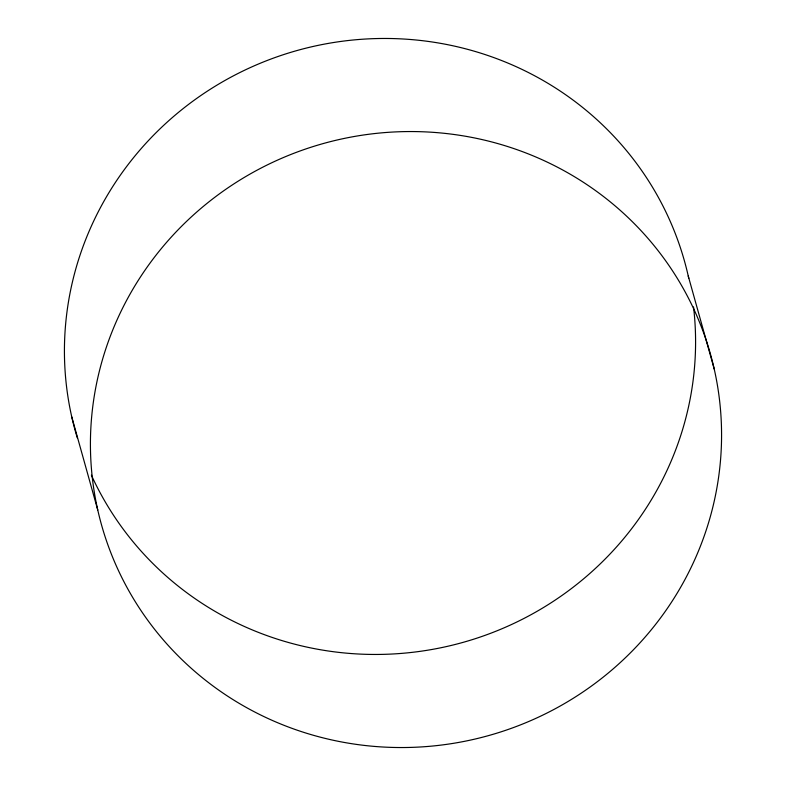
<?xml version="1.0" encoding="UTF-8"?>
<svg xmlns="http://www.w3.org/2000/svg" width="786" height="786" viewBox="0 0 786 786"><rect width="100%" height="100%" fill="white"/><g stroke="black" fill="none" stroke-linecap="round" stroke-linejoin="round"><path stroke-width="1.18" d="M688.241 275.984L714.228 369.066A316.208 307.346 -15.6 0 1 310.49 734.438A316.208 307.346 -15.6 0 1 193.268 215.128A316.208 307.346 -15.6 0 1 714.228 369.066M71.772 416.934L97.759 510.016M77.313 437.92A316.208 307.346 -15.6 0 1 302.679 48.997A316.208 307.346 -15.6 0 1 688.762 278.332M693.537 306.923A316.208 307.346 -15.6 0 1 462.708 642.467A316.208 307.346 -15.6 0 1 91.382 475.147"/></g></svg>
